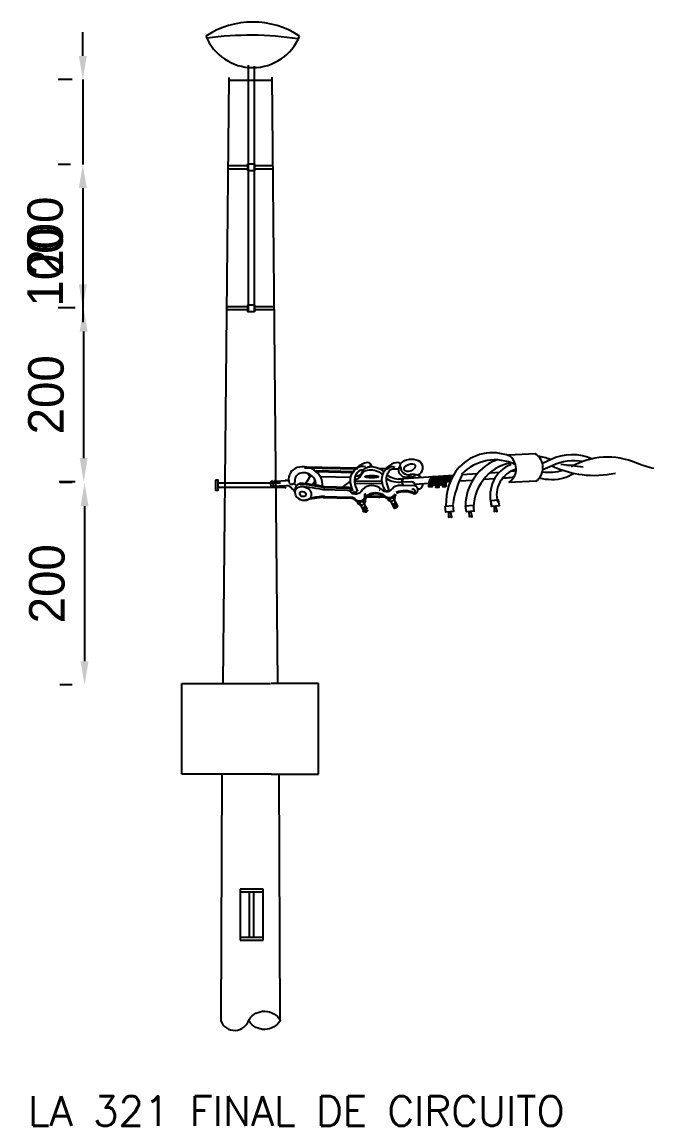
# Model space of a CAD drawing. Header units: millimetres. Extents: x -3588 to 75209, y -3737 to 38254.
# Drawn here: x 44144.9 to 44177, y 16509.4 to 16565.4 of the extents above; entities that cross this region are included whole.
import ezdxf

# ---------------------------------------------------------------- set-up
doc = ezdxf.new("R2010")
doc.units = ezdxf.units.MM
doc.linetypes.add('HIDDEN', pattern=[9.525, 6.35, -3.175])
doc.layers.add('FORCARTA', color=7, linetype='Continuous')
doc.styles.add('SIMPLEX', font='SIMPLEX.SHX')
doc.dimstyles.new('ISO-25', dxfattribs={"dimtxt": 2.5, "dimasz": 2.5, "dimexe": 1.25, "dimexo": 0.625, "dimtad": 1, "dimtxsty": 'Standard', "dimcen": 2.5, "dimadec": 0, "dimazin": 0, "dimtfac": 1, "dimtmove": 0, "dimatfit": 3, "dimfxl": 1, "dimarcsym": 0})

# ---------------------------------------------------------------- blocks, each defined once
blk = doc.blocks.new('*D1027')
at = {"layer": 'Defpoints', "color": 0, "transparency": 16777216}
for p in [(44148.216, 16550.868), (44148.021, 16542.055), (44148.216, 16542.055)]:
    blk.add_point(p, dxfattribs=at)
at = {"layer": 'FORCARTA', "color": 0, "lineweight": -2, "transparency": 16777216}
for p, q in [((44147.591, 16550.868), (44146.771, 16550.868)), ((44148.021, 16549.668), (44148.021, 16543.255)), ((44147.591, 16542.055), (44146.771, 16542.055))]:
    blk.add_line(p, q, dxfattribs=at)
at = {"layer": 'FORCARTA', "color": 0, "transparency": 16777216}
for points in [[(44147.821, 16549.668), (44148.221, 16549.668), (44148.021, 16550.868)], [(44147.821, 16543.255), (44148.221, 16543.255), (44148.021, 16542.055)]]:
    blk.add_solid(points, dxfattribs=at)
at = {"layer": 'FORCARTA', "color": 0, "transparency": 16777216, "insert": (44146.121, 16546.461), "char_height": 1.8, "attachment_point": 5, "rotation": 90}
blk.add_mtext('{200}', dxfattribs=at)
blk = doc.blocks.new('*D1028')
at = {"layer": 'Defpoints', "color": 0, "transparency": 16777216}
for p in [(44148.067, 16542.011), (44148.067, 16531.752), (44148.067, 16531.752)]:
    blk.add_point(p, dxfattribs=at)
at = {"layer": 'FORCARTA', "color": 0, "lineweight": -2, "transparency": 16777216}
for p, q in [((44147.442, 16542.011), (44146.817, 16542.011)), ((44148.067, 16540.811), (44148.067, 16532.952)), ((44147.442, 16531.752), (44146.817, 16531.752))]:
    blk.add_line(p, q, dxfattribs=at)
at = {"layer": 'FORCARTA', "color": 0, "transparency": 16777216}
for points in [[(44147.867, 16540.811), (44148.267, 16540.811), (44148.067, 16542.011)], [(44147.867, 16532.952), (44148.267, 16532.952), (44148.067, 16531.752)]]:
    blk.add_solid(points, dxfattribs=at)
at = {"layer": 'FORCARTA', "color": 0, "transparency": 16777216, "insert": (44146.167, 16536.882), "char_height": 1.8, "attachment_point": 5, "rotation": 90}
blk.add_mtext('{200}', dxfattribs=at)
blk = doc.blocks.new('*X1022')
at = {"color": 0}
for p, q in [((1454.68, 560.89), (1455.87, 562.09)), ((1454.69, 560.74), (1456.1, 562.14)), ((1454.81, 560.67), (1456.29, 562.15)), ((1454.84, 561.23), (1455.58, 561.97)), ((1454.92, 560.6), (1456.43, 562.12)), ((1455.03, 560.54), (1456.56, 562.07)), ((1455.14, 560.47), (1456.68, 562.01)), ((1455.51, 560.67), (1456.8, 561.96)), ((1455.25, 560.41), (1455.38, 560.54)), ((1455.62, 560.6), (1456.93, 561.9)), ((1455.73, 560.53), (1457.05, 561.85)), ((1455.84, 560.47), (1457.17, 561.8)), ((1455.87, 559.97), (1457.54, 561.63)), ((1455.95, 560.4), (1457.29, 561.74)), ((1455.99, 559.91), (1457.66, 561.58)), ((1456.06, 560.34), (1457.42, 561.69)), ((1456.1, 559.85), (1457.78, 561.53)), ((1456.22, 559.78), (1457.91, 561.47)), ((1456.33, 559.72), (1458.03, 561.42)), ((1456.45, 559.66), (1456.53, 559.74)), ((1456.77, 559.98), (1458.15, 561.36)), ((1456.89, 559.92), (1458.27, 561.31)), ((1457, 559.86), (1458.4, 561.26)), ((1457.12, 559.8), (1458.52, 561.2)), ((1457.19, 559.35), (1458.89, 561.04)), ((1457.24, 559.74), (1458.64, 561.15)), ((1457.32, 559.29), (1459.01, 560.98)), ((1457.36, 559.69), (1458.76, 561.09)), ((1457.44, 559.24), (1459.13, 560.93)), ((1458.29, 559.91), (1459.26, 560.88)), ((1458.42, 559.86), (1459.38, 560.82)), ((1458.54, 559.81), (1459.5, 560.77)), ((1458.66, 559.75), (1459.62, 560.71)), ((1458.78, 559.7), (1459.75, 560.66)), ((1458.91, 559.64), (1459.87, 560.61)), ((1459.06, 559.62), (1459.99, 560.55)), ((1459.8, 560.18), (1460.11, 560.5)), ((1457.57, 559.19), (1457.98, 559.6)), ((1457.69, 559.14), (1457.82, 559.26))]:
    blk.add_line(p, q, dxfattribs=at)
blk = doc.blocks.new('*D1029')
at = {"layer": 'Defpoints', "color": 0, "transparency": 16777216}
for p in [(44148.064, 16562.443), (44147.978, 16558.139), (44147.978, 16558.139)]:
    blk.add_point(p, dxfattribs=at)
at = {"layer": 'FORCARTA', "color": 0, "lineweight": -2, "transparency": 16777216}
for p, q in [((44147.978, 16563.643), (44147.978, 16564.843)), ((44147.439, 16562.443), (44146.728, 16562.443)), ((44147.978, 16562.443), (44147.978, 16558.139)), ((44147.353, 16558.139), (44146.728, 16558.139)), ((44147.978, 16556.939), (44147.978, 16550.139))]:
    blk.add_line(p, q, dxfattribs=at)
at = {"layer": 'FORCARTA', "color": 0, "transparency": 16777216}
for points in [[(44147.778, 16563.643), (44148.178, 16563.643), (44147.978, 16562.443)], [(44147.778, 16556.939), (44148.178, 16556.939), (44147.978, 16558.139)]]:
    blk.add_solid(points, dxfattribs=at)
at = {"layer": 'FORCARTA', "color": 0, "transparency": 16777216, "insert": (44146.078, 16552.939), "char_height": 1.8, "attachment_point": 5, "rotation": 90}
blk.add_mtext('{100}', dxfattribs=at)
blk = doc.blocks.new('*D1030')
at = {"layer": 'Defpoints', "color": 0, "transparency": 16777216}
for p in [(44147.978, 16558.139), (44147.978, 16550.862), (44147.978, 16550.862)]:
    blk.add_point(p, dxfattribs=at)
at = {"layer": 'FORCARTA', "color": 0, "lineweight": -2, "transparency": 16777216}
for p, q in [((44147.353, 16558.139), (44146.728, 16558.139)), ((44147.978, 16556.939), (44147.978, 16552.062)), ((44147.353, 16550.862), (44146.728, 16550.862))]:
    blk.add_line(p, q, dxfattribs=at)
at = {"layer": 'FORCARTA', "color": 0, "transparency": 16777216}
for points in [[(44147.778, 16556.939), (44148.178, 16556.939), (44147.978, 16558.139)], [(44147.778, 16552.062), (44148.178, 16552.062), (44147.978, 16550.862)]]:
    blk.add_solid(points, dxfattribs=at)
at = {"layer": 'FORCARTA', "color": 0, "transparency": 16777216, "insert": (44146.078, 16554.501), "char_height": 1.8, "attachment_point": 5, "rotation": 90}
blk.add_mtext('{200}', dxfattribs=at)

msp = doc.modelspace()

# ---------------------------------------------------------------- linework, layer by layer
at = {"layer": 'FORCARTA'}
for p, q in [((44155.332, 16558.079), (44156.342, 16558.079)), ((44156.342, 16558.173), (44156.342, 16557.816)), ((44156.342, 16558.173), (44156.691, 16558.173)), ((44156.691, 16558.173), (44156.691, 16557.816)), ((44156.691, 16558.079), (44157.616, 16558.079)), ((44155.332, 16557.922), (44156.342, 16557.922)), ((44156.691, 16557.816), (44156.342, 16557.816)), ((44156.691, 16557.922), (44157.617, 16557.922)), ((44155.269, 16550.777), (44156.342, 16550.777)), ((44155.271, 16550.933), (44156.342, 16550.933)), ((44156.342, 16551.028), (44156.342, 16550.671)), ((44156.342, 16551.028), (44156.691, 16551.028)), ((44156.691, 16550.671), (44156.342, 16550.671)), ((44156.666, 16550.933), (44157.676, 16550.933)), ((44156.666, 16550.777), (44157.678, 16550.777)), ((44156.691, 16551.028), (44156.691, 16550.671)), ((44170.929, 16543.471), (44169.567, 16543.406)), ((44173.363, 16542.79), (44172.237, 16542.931)), ((44157.537, 16542.067), (44158.292, 16542.114)), ((44158.3, 16541.85), (44157.57, 16541.81)), ((44157.691, 16541.773), (44158.179, 16541.773)), ((44157.708, 16541.997), (44158.012, 16541.997)), ((44157.752, 16541.82), (44157.73, 16541.819)), ((44170.957, 16542.075), (44169.595, 16542.01)), ((44152.999, 16527.223), (44152.999, 16531.825)), ((44152.999, 16531.825), (44157.501, 16531.825)), ((44159.944, 16531.825), (44157.54, 16531.825)), ((44159.944, 16527.223), (44159.944, 16531.825)), ((44157.546, 16527.223), (44152.999, 16527.223)), ((44157.54, 16527.223), (44159.944, 16527.223)), ((44157.122, 16521.404), (44155.964, 16521.404)), ((44155.964, 16521.404), (44155.964, 16518.818)), ((44157.122, 16521.252), (44155.964, 16521.252)), ((44156.414, 16521.23), (44156.414, 16518.971)), ((44156.642, 16521.23), (44156.642, 16518.971)), ((44157.122, 16518.818), (44157.122, 16521.404)), ((44155.964, 16518.969), (44157.122, 16518.969)), ((44155.964, 16518.818), (44157.122, 16518.818))]:
    msp.add_line(p, q, dxfattribs=at)
at = {"layer": 'FORCARTA', "linetype": 'HIDDEN', "ltscale": 2}
for p, q in [((44154.856, 16541.773), (44157.673, 16541.773)), ((44154.857, 16541.997), (44157.708, 16541.997))]:
    msp.add_line(p, q, dxfattribs=at)
at = {"layer": 'FORCARTA'}
for points in [[(44156.373, 16563.168), (44156.373, 16550.671)], [(44156.666, 16563.123), (44156.666, 16550.671)], [(44155.384, 16562.543), (44155.085, 16531.847)], [(44157.563, 16562.571), (44157.862, 16531.847)], [(44157.589, 16562.397), (44155.383, 16562.397)], [(44162.563, 16542.968), (44162.643, 16542.815)], [(44159.221, 16542.762), (44161.923, 16542.703)], [(44159.222, 16542.811), (44161.925, 16542.752)], [(44159.541, 16542.394), (44159.268, 16541.946)], [(44159.493, 16542.317), (44159.415, 16542.459)], [(44159.493, 16542.317), (44159.415, 16542.459)], [(44159.811, 16542.566), (44161.688, 16542.525)], [(44159.812, 16542.615), (44161.689, 16542.574)], [(44160.031, 16542.312), (44161.571, 16542.279)], [(44162.992, 16542.729), (44163.46, 16542.719)], [(44163.686, 16542.714), (44163.985, 16542.707)], [(44159.766, 16542.128), (44159.629, 16541.903)], [(44159.737, 16541.872), (44159.665, 16542.004)], [(44161.821, 16542.103), (44163.172, 16542.074)], [(44161.823, 16541.986), (44163.174, 16541.957)], [(44164.225, 16542.202), (44164.124, 16542.037)], [(44164.251, 16541.864), (44164.158, 16542.041)], [(44165.509, 16541.823), (44165.539, 16541.847)], [(44165.542, 16541.91), (44165.524, 16541.817), (44165.713, 16541.808), (44165.734, 16541.894), (44165.906, 16541.885)], [(44165.9, 16541.881), (44165.875, 16541.785), (44166.06, 16541.782), (44166.072, 16541.888), (44166.27, 16541.892), (44166.252, 16541.799), (44166.404, 16541.812), (44166.415, 16541.902)], [(44160.803, 16541.623), (44160.816, 16541.598)], [(44163.514, 16541.211), (44163.778, 16540.708)], [(44163.958, 16540.817), (44163.731, 16541.249)], [(44161.977, 16541.039), (44162.241, 16540.536)], [(44162.42, 16540.645), (44162.193, 16541.076)], [(44166.365, 16540.81), (44166.747, 16540.85), (44166.785, 16540.547), (44166.403, 16540.507), (44166.365, 16540.81)], [(44167.402, 16540.831), (44167.785, 16540.871), (44167.823, 16540.569), (44167.441, 16540.529), (44167.402, 16540.831)], [(44168.675, 16541.097), (44169.057, 16541.137), (44169.096, 16540.834), (44168.713, 16540.795), (44168.675, 16541.097)], [(44168.841, 16540.781), (44168.846, 16540.542), (44168.909, 16540.575), (44169.006, 16540.545), (44168.936, 16540.831)], [(44166.531, 16540.494), (44166.536, 16540.254), (44166.599, 16540.288), (44166.695, 16540.258), (44166.626, 16540.544)], [(44167.569, 16540.515), (44167.573, 16540.276), (44167.637, 16540.309), (44167.733, 16540.279), (44167.663, 16540.565)], [(44155.029, 16527.223), (44154.974, 16514.734)], [(44157.918, 16527.223), (44157.973, 16514.802)]]:
    msp.add_lwpolyline(points, dxfattribs=at)
for points in [[(44169.647, 16543.35, 0.308331), (44167.075, 16542.793, -0.182182)], [(44171.249, 16542.983, 0.019875), (44171.706, 16543.184, -0.223631), (44173.844, 16543.214, 0.489198)], [(44165.061, 16543.084), (44165.114, 16543.123, 0.096732)], [(44169.934, 16542.915, 0.329545), (44167.198, 16542.431, -0.182182)], [(44168.984, 16543.158, 0.029374), (44168.584, 16542.972, -0.307166)], [(44169.645, 16543.352, 0.000099), (44169.644, 16543.351, -0.307166)], [(44171.696, 16543.179, 0.042801), (44171.078, 16543.354, -0.307166)], [(44171.319, 16542.67, 0.020731), (44171.796, 16542.878, -0.161916), (44173.366, 16543.089, 0.489198)], [(44173.312, 16542.398, -0.069464), (44171.959, 16542.762, 0.015993), (44171.734, 16542.849, -0.307166)], [(44172.516, 16542.89, -0.021862), (44172.919, 16542.9, 0.179197)], [(44176.954, 16542.717, -0.045808), (44176.071, 16543, 0.233624), (44172.747, 16542.808, -0.189685)], [(44161.925, 16542.752), (44161.937, 16542.802, -0.461547)], [(44163.987, 16542.192), (44166.78, 16542.384, 0.096732)], [(44167.224, 16542.414), (44168.003, 16542.468, 0.096732)], [(44168.64, 16542.512), (44169.127, 16542.545, 0.096732)], [(44169.28, 16542.244), (44169.473, 16542.257, 0.015391), (44169.857, 16542.295, -0.161916)], [(44169.723, 16542.595, 0.009499), (44169.959, 16542.629, -0.223631)], [(44172.326, 16542.623, -0.116698), (44171.294, 16542.54, 0.389858)], [(44172.904, 16542.466, 0.002654), (44172.869, 16542.447, -0.062626), (44172.351, 16542.232, 0.389858)], [(44174.999, 16542.472, -0.083897), (44173.312, 16542.398)], [(44159.8, 16541.955, -0.058197), (44159.773, 16542.031, 0.008819), (44159.734, 16542.193, -0.839249)], [(44160.206, 16541.761), (44161.45, 16541.731, -0.212666), (44161.534, 16541.691, 0.085266), (44161.646, 16541.598, 0.085266)], [(44160.207, 16541.81), (44161.451, 16541.78, -0.212666), (44161.571, 16541.723, 0.085266), (44161.67, 16541.641)], [(44164.14, 16542.045), (44164.623, 16542.057, -0.401653), (44164.858, 16541.843, -1.611468)], [(44164.251, 16541.864), (44164.733, 16541.876, -0.870603), (44164.806, 16541.427, -1.611468)], [(44164.83, 16541.938), (44165.528, 16541.986, 0.096732)], [(44164.931, 16541.945, -0.000048), (44164.931, 16541.945, -1.611468)], [(44166.407, 16542.047), (44166.622, 16542.061, 0.096732)], [(44167.08, 16542.093), (44167.765, 16542.14, 0.096732)], [(44168.312, 16542.177), (44168.876, 16542.216, 0.096732)], [(44172.38, 16542.239, -0.140249), (44171.139, 16542.24, 0.389858)], [(44160.153, 16541.261), (44161.613, 16541.226, -0.212666), (44161.733, 16541.169, 0.553815), (44162.372, 16541.265), (44163.322, 16541.285)], [(44160.154, 16541.31), (44161.614, 16541.275, -0.212666), (44161.77, 16541.201, 0.584485), (44162.338, 16541.314), (44163.321, 16541.334)], [(44160.159, 16541.655), (44161.403, 16541.625, -0.212666), (44161.523, 16541.568, 0.553815), (44162.162, 16541.665)], [(44162.826, 16541.437, -0.000048), (44162.826, 16541.437, -1.611468)], [(44164.791, 16541.424), (44164.834, 16541.515, 0.76676), (44164.673, 16541.652, -2.887252)], [(44154.974, 16514.734, 0.730766), (44156.41, 16514.788, -0.553801), (44158.008, 16514.746, -0.551891), (44156.41, 16514.704, -3.204265)]]:
    msp.add_lwpolyline(points, format="xyb", dxfattribs=at)
msp.add_lwpolyline([(44154.711, 16542.127), (44154.711, 16541.625), (44154.85, 16541.625), (44154.85, 16542.127)], close=True, dxfattribs=at)
for centre, radius, start, end in [((44156.602, 16561.013), 4.344, 56.8049, 123.1951), ((44156.462, 16548.722), 15.969, 81.2015, 97.8676), ((44156.602, 16565.619), 2.569, 202.216, 337.784), ((44169.133, 16542.699), 0.829, 303.8521, 58.4595), ((44170.495, 16542.764), 0.829, 303.8521, 58.4595), ((44164.655, 16542.313), 0.873, 65.4893, 131.2643), ((44164.865, 16542.767), 0.373, 243.6352, 65.9531), ((44169.96, 16540.798), 2.572, 119.5123, 182.7086), ((44170.122, 16540.73), 2.317, 100.162, 184.869), ((44170.347, 16541.356), 1.703, 111.9837, 196.5165), ((44162.18, 16542.271), 0.555, 75.662, 150.8535), ((44162.16, 16542.306), 0.336, 83.7046, 159.152), ((44164.059, 16543.309), 1.119, 236.0909, 278.5163), ((44163.657, 16542.551), 0.263, 55.9842, 139.921), ((44164.377, 16542.678), 0.393, 175.7989, 283.8979), ((44164.493, 16542.799), 0.393, 175.7989, 283.8979), ((44164.593, 16541.596), 0.711, 67.34, 99.8786), ((44164.709, 16541.717), 0.711, 51.3195, 99.8786), ((44165.937, 16541.947), 0.411, 114.2269, 196.8283), ((44166.962, 16541.921), 0.568, 130.2501, 191.0257), ((44169.284, 16540.956), 2.883, 140.3069, 182.4695), ((44171.917, 16540.126), 5.222, 153.9582, 171.4827), ((44170.319, 16541.389), 1.345, 105.4008, 196.7868), ((44171.963, 16542.288), 0.282, 70.1917, 70.6824), ((44157.675, 16541.955), 0.178, 115.8754, 303.635), ((44157.759, 16541.953), 0.138, 147.7094, 261.557), ((44157.675, 16541.955), 0.178, 49.8826, 82.1255), ((44158.125, 16541.534), 0.245, 44.1006, 77.2566), ((44158.283, 16541.43), 0.684, 77.8608, 92.9619), ((44158.303, 16541.471), 0.38, 35.1457, 90.5165), ((44158.574, 16542.13), 0.197, 233.2554, 328.9862), ((44158.283, 16541.43), 0.684, 38.0504, 52.925), ((44159.07, 16541.639), 0.326, 87.3811, 191.6744), ((44158.285, 16532.124), 9.822, 78.5825, 85.857), ((44158.285, 16532.124), 9.871, 78.5825, 85.857), ((44158.303, 16531.96), 9.871, 78.5825, 85.857), ((44161.039, 16540.918), 0.923, 106.5428, 113.3769), ((44162.031, 16540.92), 1.226, 112.8555, 135.0081), ((44162.655, 16541.14), 0.715, 49.5694, 132.8098), ((44163.397, 16541.937), 0.381, 220.6155, 336.5289), ((44164.01, 16543.149), 1.119, 236.0909, 277.607), ((44164.153, 16540.851), 1.018, 84.4689, 113.467), ((44165, 16541.897), 0.208, 261.3316, 313.3413), ((44164.168, 16542.316), 1.139, 329.8003, 341.3923), ((44165, 16541.897), 0.208, 18.573, 25.3999), ((44165.122, 16542.006), 0.208, 350.5969, 350.6091), ((44160.764, 16534.726), 6.563, 94.5661, 103.602), ((44160.764, 16534.726), 6.612, 94.5661, 100.9349), ((44161.793, 16541.638), 0.117, 210.3014, 359.7452), ((44162.093, 16541.304), 0.201, 315.1658, 39.1209), ((44162.093, 16541.304), 0.25, 315.1658, 39.1209), ((44162.847, 16540.723), 0.764, 49.5694, 132.8098), ((44162.847, 16540.723), 0.715, 49.5694, 132.8098), ((44162.91, 16541.434), 0.208, 293.7818, 345.7914), ((44162.91, 16541.434), 0.208, 51.0231, 57.8501), ((44162.955, 16541.592), 0.208, 23.0471, 23.0593), ((44163.528, 16541.579), 0.381, 220.6155, 336.5289), ((44163.528, 16541.579), 0.332, 220.6155, 336.5289), ((44163.392, 16541.703), 0.116, 215.8967, 358.9858), ((44163.626, 16541.28), 0.208, 210.1409, 14.2902), ((44164.303, 16540.53), 1.067, 61.3803, 113.467), ((44164.303, 16540.53), 1.018, 61.3803, 113.467), ((44162.1, 16541.096), 0.219, 197.5808, 9.8437), ((44162.193, 16540.88), 0.137, 238.7864, 349.9638), ((44162.205, 16540.856), 0.137, 238.7864, 349.9638), ((44162.224, 16540.821), 0.137, 238.7864, 349.9638), ((44162.248, 16540.774), 0.137, 238.7864, 349.9638), ((44162.261, 16540.721), 0.137, 238.7864, 349.9638), ((44162.31, 16540.657), 0.137, 238.7864, 349.9638), ((44162.757, 16540.096), 1.018, 116.919, 120.1057), ((44163.711, 16541.065), 0.137, 238.7864, 349.9638), ((44163.729, 16541.03), 0.137, 238.7864, 349.9638), ((44163.754, 16540.983), 0.137, 238.7864, 349.9638), ((44163.779, 16540.936), 0.137, 238.7864, 349.9638), ((44163.797, 16540.901), 0.137, 238.7864, 349.9638), ((44163.822, 16540.854), 0.137, 238.7864, 349.9638), ((44163.056, 16539.906), 1.067, 141.3745, 145.9172)]:
    msp.add_arc(centre, radius, start, end, dxfattribs=at)
for centre, major_axis, ratio, start_param, end_param in [((44159.281, 16542.06), (0.803, -0.381), 0.806927, 0.224782, 3.789758), ((44162.167, 16542.719), (0.402, 0.249), 0.435938, -0.631171, 2.069742), ((44163.677, 16542.721), (0.402, 0.249), 0.435938, -1.001874, 2.181675), ((44159.266, 16542.039), (0.498, -0.236), 0.806927, 0.14447, 3.696151), ((44163.535, 16542.945), (0.676, 0.42), 0.435938, -2.41871, -2.328034), ((44159.281, 16542.06), (0.803, -0.381), 0.806927, -2.146427, -1.868602), ((44159.266, 16542.039), (0.498, -0.236), 0.806927, -2.227701, -2.192528)]:
    msp.add_ellipse(centre, major_axis=major_axis, ratio=ratio, start_param=start_param, end_param=end_param, dxfattribs=at)
for centre, major_axis, ratio in [((44164.564, 16542.771), (0.276, 0.115), 0.589108), ((44162.637, 16542.307), (0.348, 0), 0.182442), ((44159.16, 16541.453), (0.387, -0.172), 0.813952), ((44159.14, 16541.43), (0.145, -0.064), 0.813952)]:
    msp.add_ellipse(centre, major_axis=major_axis, ratio=ratio, dxfattribs=at)
for points, knots in [([(44161.811, 16542.322), (44161.816, 16542.324), (44161.893, 16542.358), (44162.096, 16542.361), (44162.199, 16542.797), (44162.808, 16542.878), (44163.127, 16542.665), (44163.258, 16542.551)], [0.676136, 0.676136, 0.676136, 0.676136, 0.709649, 1.224686, 1.812749, 3.199515, 4.323105, 4.323105, 4.323105, 4.323105]), ([(44161.695, 16541.584), (44161.631, 16541.732), (44161.499, 16542.037), (44161.588, 16542.427), (44161.703, 16542.554)], [0, 0, 0, 0, 1.054617, 2.178316, 2.178316, 2.178316, 2.178316]), ([(44161.924, 16541.58), (44161.86, 16541.728), (44161.741, 16542.002), (44161.801, 16542.345), (44161.872, 16542.468)], [0, 0, 0, 0, 1.054617, 1.957592, 1.957592, 1.957592, 1.957592]), ([(44161.785, 16542.172), (44161.856, 16542.199), (44162.047, 16542.206), (44162.149, 16542.638), (44162.749, 16542.718), (44163.065, 16542.514), (44163.191, 16542.407)], [0.492216, 0.492216, 0.492216, 0.492216, 0.825893, 1.222466, 2.157661, 2.88208, 2.88208, 2.88208, 2.88208]), ([(44163.297, 16541.642), (44163.233, 16541.789), (44163.088, 16542.123), (44163.219, 16542.597), (44163.43, 16542.707), (44163.46, 16542.719)], [0, 0, 0, 0, 1.054617, 2.381565, 2.59302, 2.59302, 2.59302, 2.59302]), ([(44163.506, 16541.684), (44163.449, 16541.817), (44163.323, 16542.139), (44163.447, 16542.592), (44163.656, 16542.702), (44163.686, 16542.714)], [0.109146, 0.109146, 0.109146, 0.109146, 1.054617, 2.381565, 2.584298, 2.584298, 2.584298, 2.584298])]:
    msp.add_open_spline(points, degree=3, knots=knots, dxfattribs=at)
for points in [[(44163.419, 16542.4), (44163.429, 16542.39), (44163.439, 16542.38), (44163.449, 16542.371)], [(44164.015, 16542.742), (44164.063, 16542.734), (44164.11, 16542.721), (44164.155, 16542.704)], [(44159.774, 16542.061), (44159.777, 16542.066), (44159.781, 16542.071), (44159.784, 16542.075)], [(44161.546, 16541.939), (44161.552, 16541.948), (44161.559, 16541.957), (44161.565, 16541.966)], [(44163.386, 16542.225), (44163.391, 16542.22), (44163.395, 16542.216), (44163.4, 16542.211)]]:
    msp.add_open_spline(points, degree=3, dxfattribs=at)

# ---------------------------------------------------------------- block references
at = {"layer": 'FORCARTA', "xscale": 0.245, "yscale": 0.245, "zscale": 0.245, "rotation": 27.73943364625854}
msp.add_blockref('*X1022', (43914.056, 16254.337), dxfattribs=at)

# ---------------------------------------------------------------- texts
at = {"layer": 'FORCARTA', "ltscale": 50, "style": 'SIMPLEX'}
msp.add_text('LA 321 FINAL DE CIRCUITO', height=1.50887, dxfattribs=at).set_placement((44145.198, 16509.393, -1.823))

# ---------------------------------------------------------------- dimensions: what is measured, and where the dimension line sits
at = {"layer": 'FORCARTA'}
for base, p1, p2, text, picture, middle in [((44147.978, 16558.139), (44148.064, 16562.443), (44147.978, 16558.139), '{100}', '*D1029', (44146.078, 16552.939)), ((44147.978, 16550.862), (44147.978, 16558.139), (44147.978, 16550.862), '{200}', '*D1030', (44146.078, 16554.501)), ((44148.021, 16542.055), (44148.216, 16550.868), (44148.216, 16542.055), '{200}', '*D1027', (44146.121, 16546.461)), ((44148.067, 16531.752), (44148.067, 16542.011), (44148.067, 16531.752), '{200}', '*D1028', (44146.167, 16536.882))]:
    dim = msp.add_linear_dim(base=base, p1=p1, p2=p2, angle=90, text=text, dimstyle='ISO-25', override={"dimtxt": 1.8, "dimasz": 1.2, "dimgap": 1, "dimcen": 1}, dxfattribs=at)
    dim.commit()
    dim.dimension.update_dxf_attribs({"geometry": picture, "text_midpoint": middle})

doc.saveas('drawing.dxf')
